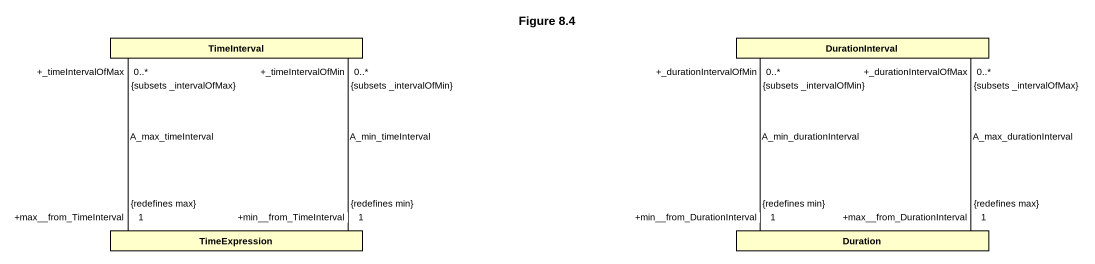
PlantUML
@startuml
title Figure 8.4
hide circle
hide empty members
class TimeInterval
class DurationInterval
class TimeExpression
class Duration
TimeInterval "+_timeIntervalOfMax\n0..*\n{subsets _intervalOfMax}" -- "+max__from_TimeInterval\n1\n{redefines max}" TimeExpression : A_max_timeInterval
TimeInterval "+_timeIntervalOfMin\n0..*\n{subsets _intervalOfMin}" -- "+min__from_TimeInterval\n1\n{redefines min}" TimeExpression : A_min_timeInterval
DurationInterval "+_durationIntervalOfMax\n0..*\n{subsets _intervalOfMax}" -- "+max__from_DurationInterval\n1\n{redefines max}" Duration : A_max_durationInterval
DurationInterval "+_durationIntervalOfMin\n0..*\n{subsets _intervalOfMin}" -- "+min__from_DurationInterval\n1\n{redefines min}" Duration : A_min_durationInterval
@enduml
